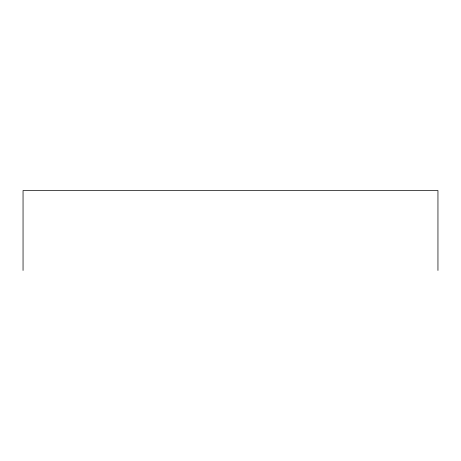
<?xml version="1.0" encoding="UTF-8"?>
<svg xmlns="http://www.w3.org/2000/svg" width="461" height="461" viewBox="0 0 461 461"><rect width="100%" height="100%" fill="white"/><g stroke="black" fill="none" stroke-linecap="round" stroke-linejoin="round"><path stroke-width="0.69" d="M437.95 270.457L437.95 190.543L23.05 190.543L23.05 270.457"/></g></svg>
